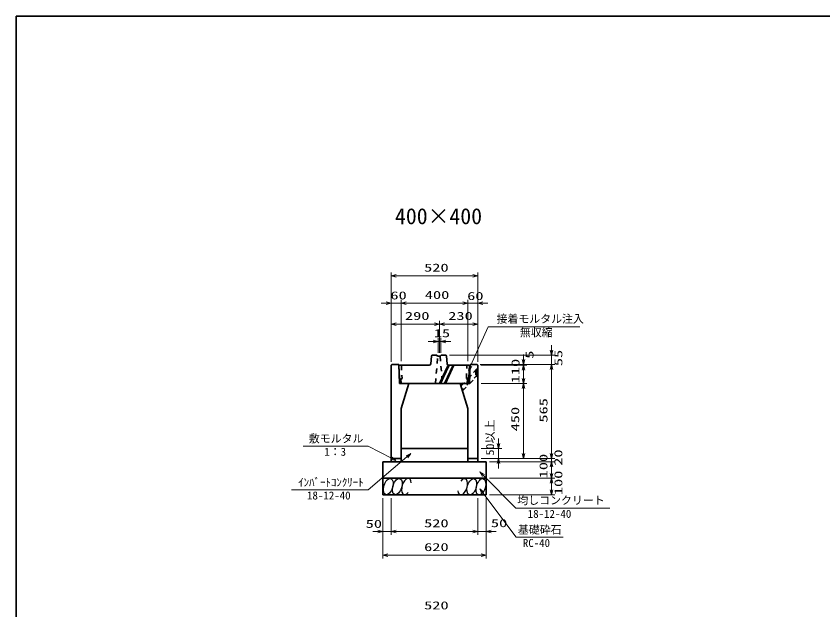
# Model space of a CAD drawing. Units: millimetres on the paper. Extents: x 15 to 1219, y 10 to 859.
# Drawn here: x 15.1 to 257.6, y 680.2 to 858.6 of the extents above; entities that cross this region are included whole.
import ezdxf
from ezdxf.enums import TextEntityAlignment as Align

# ---------------------------------------------------------------- set-up
doc = ezdxf.new("R2010")
doc.units = ezdxf.units.MM
doc.linetypes.add('USER1', pattern=[3, 1.5, -1.5])
for name, color, linetype, lineweight in [('D-STR-DIM（寸法）', 7, 'Continuous', 13), ('D-STR-HTXT(均しCON-旗)', 7, 'Continuous', 13), ('D-STR-HTXT(基礎砕石-旗)', 7, 'Continuous', 13), ('D-STR-HTXT（旗上げ）', 7, 'Continuous', 13), ('D-STR-STRF(グリ)', 7, 'Continuous', 25), ('D-STR（構造物）', 1, 'Continuous', 35)]:
    doc.layers.add(name, color=color, linetype=linetype, lineweight=lineweight)
doc.layers.add('D-STR-TXT(文字)', color=7, linetype='Continuous')
doc.styles.add('ＭＳ ゴシック', font='')
doc.styles.get('ＭＳ ゴシック').set_extended_font_data('MS Gothic')

# ---------------------------------------------------------------- blocks, each defined once
blk = doc.blocks.new('_Open30')
at = {"color": 7, "linetype": 'Continuous', "lineweight": 13}
for p, q in [((-1, 0.2679), (0, 0)), ((0, 0), (-1, -0.2679)), ((0, 0), (-1, 0))]:
    blk.add_line(p, q, dxfattribs=at)

msp = doc.modelspace()

# ---------------------------------------------------------------- linework, layer by layer
at = {"layer": 'D-STR-DIM（寸法）'}
for p, q in [((127.885, 773.341), (127.885, 781.549)), ((153.885, 773.341), (153.885, 781.549)), ((129.385, 780.549), (152.385, 780.549)), ((126.385, 772.341), (124.885, 772.341)), ((127.885, 754.688), (127.885, 773.341)), ((127.885, 772.341), (130.885, 772.341)), ((130.885, 754.878), (130.885, 773.341)), ((130.885, 754.878), (130.885, 773.341)), ((132.385, 772.341), (133.885, 772.341)), ((132.385, 772.341), (149.385, 772.341)), ((149.385, 772.341), (147.885, 772.341)), ((150.885, 754.878), (150.885, 773.341)), ((150.885, 754.878), (150.885, 773.341)), ((150.885, 772.341), (153.885, 772.341)), ((153.885, 754.685), (153.885, 773.341)), ((155.385, 772.341), (156.885, 772.341)), ((127.885, 754.688), (127.885, 767.034)), ((142.379, 757.419), (142.379, 767.034)), ((142.379, 757.419), (142.379, 767.034)), ((153.885, 754.688), (153.885, 767.034)), ((129.385, 766.034), (140.879, 766.034)), ((143.879, 766.034), (152.385, 766.034)), ((141.985, 757.419), (141.985, 761.833)), ((142.773, 757.419), (142.773, 761.833)), ((140.485, 760.833), (138.985, 760.833)), ((141.985, 760.833), (142.773, 760.833)), ((144.273, 760.833), (145.773, 760.833)), ((176.087, 758.2), (176.087, 759.7)), ((145.384, 756.7), (177.087, 756.7)), ((167.589, 755.433), (167.589, 756.933)), ((176.087, 753.933), (176.087, 756.7)), ((154.635, 753.933), (168.589, 753.933)), ((154.635, 753.933), (177.087, 753.933)), ((154.83, 753.69), (168.589, 753.69)), ((154.883, 753.69), (168.589, 753.69)), ((155.635, 753.933), (177.087, 753.933)), ((167.589, 753.69), (167.589, 753.933)), ((167.589, 749.685), (167.589, 752.19)), ((167.589, 752.19), (167.589, 750.69)), ((176.087, 727.185), (176.087, 752.433)), ((176.087, 752.433), (176.087, 750.933)), ((154.885, 748.185), (168.589, 748.185)), ((154.885, 748.185), (168.589, 748.185)), ((167.589, 727.185), (167.589, 746.685)), ((160.074, 730.185), (160.074, 731.685)), ((154.885, 728.685), (161.074, 728.685)), ((160.074, 725.685), (160.074, 728.685)), ((176.087, 727.185), (176.087, 728.685)), ((154.885, 725.685), (177.087, 725.685)), ((154.885, 725.685), (168.589, 725.685)), ((154.885, 725.685), (177.087, 725.685)), ((154.885, 725.685), (161.074, 725.685)), ((176.087, 724.685), (176.087, 725.685)), ((157.385, 724.685), (177.087, 724.685)), ((157.385, 724.685), (177.087, 724.685)), ((160.074, 724.185), (160.074, 722.685)), ((176.087, 721.185), (176.087, 723.185)), ((176.087, 723.185), (176.087, 721.685)), ((157.385, 719.685), (177.087, 719.685)), ((157.385, 719.685), (177.087, 719.685)), ((176.087, 716.185), (176.087, 718.185)), ((125.385, 713.685), (125.385, 702.718)), ((127.885, 713.685), (127.885, 702.718)), ((127.885, 713.685), (127.885, 702.718)), ((153.885, 713.685), (153.885, 702.718)), ((156.385, 713.685), (156.385, 702.718)), ((157.385, 714.685), (177.087, 714.685)), ((125.385, 712.685), (125.385, 695.561)), ((153.885, 712.685), (153.885, 702.718)), ((156.385, 712.685), (156.385, 695.561)), ((123.885, 703.718), (122.385, 703.718)), ((125.385, 703.718), (127.885, 703.718)), ((129.385, 703.718), (152.385, 703.718)), ((129.385, 703.718), (130.885, 703.718)), ((152.385, 703.718), (150.885, 703.718)), ((153.885, 703.718), (156.385, 703.718)), ((157.885, 703.718), (159.385, 703.718)), ((126.885, 696.561), (154.885, 696.561))]:
    msp.add_line(p, q, dxfattribs=at)
at = {"layer": 'D-STR-HTXT(均しCON-旗)'}
for points in [[(101.446, 729.389), (120.926, 729.389), (127.969, 725.734)], [(97.892, 716.254), (120.926, 716.254), (132.583, 726.165)], [(193.532, 710.738), (165.325, 710.738), (155.602, 720.554)]]:
    msp.add_lwpolyline(points, dxfattribs=at)
at = {"layer": 'D-STR-HTXT(基礎砕石-旗)'}
msp.add_lwpolyline([(179.506, 701.988), (165.402, 701.988), (155.399, 715.314)], dxfattribs=at)
at = {"layer": 'D-STR-HTXT（旗上げ）'}
msp.add_lwpolyline([(184.606, 765.177), (156.985, 765.177), (151.718, 753.46)], dxfattribs=at)
at = {"layer": 'D-STR-STRF(グリ)'}
for centre, major_axis in [((126.979, 717.209), (0.79, 2.421)), ((129.701, 717.209), (0.79, 2.421)), ((152.089, 717.128), (-0.771, -2.427)), ((154.81, 717.149), (-0.771, -2.427))]:
    msp.add_ellipse(centre, major_axis=major_axis, ratio=0.5139, dxfattribs=at)
for centre, major_axis in [((132.441, 717.209), (0.79, 2.421)), ((149.348, 717.106), (-0.771, -2.427))]:
    msp.add_ellipse(centre, major_axis=major_axis, ratio=0.5139, start_param=5.3575563, end_param=10.3750652, dxfattribs=at)
at = {"layer": 'D-STR（構造物）', "color": 2}
for q in [(1218.692, 858.596), (15.125, 15.346)]:
    msp.add_line((15.125, 858.596), q, dxfattribs=at)
at = {"layer": 'D-STR（構造物）'}
for p, q in [((140.246, 756.679), (141.584, 756.652)), ((141.584, 756.652), (141.815, 756.398)), ((142.603, 756.398), (142.834, 756.652)), ((144.183, 756.679), (142.834, 756.652)), ((139.749, 754.098), (139.941, 756.404)), ((141.815, 756.398), (142.603, 756.398)), ((141.815, 756.398), (142.603, 756.398)), ((144.68, 754.098), (144.488, 756.404)), ((128.135, 753.933), (127.885, 753.688)), ((127.885, 753.688), (127.885, 725.685)), ((130.135, 753.893), (128.135, 753.933)), ((130.385, 748.185), (130.135, 753.893)), ((130.193, 753.535), (130.336, 753.685)), ((130.436, 748.185), (130.193, 753.535)), ((139.3, 753.685), (130.336, 753.685)), ((144.964, 753.685), (142.4, 748.185)), ((142.672, 748.185), (145.237, 753.685)), ((143.909, 748.185), (146.474, 753.685)), ((146.723, 753.685), (144.158, 748.185)), ((145.128, 753.685), (151.236, 753.685)), ((151.379, 753.535), (151.135, 748.185)), ((151.236, 753.685), (151.379, 753.535)), ((151.385, 748.185), (151.635, 753.893)), ((151.635, 753.893), (153.635, 753.933)), ((153.635, 753.933), (153.885, 753.688)), ((153.885, 753.685), (153.885, 725.685)), ((151.385, 748.185), (130.385, 748.185)), ((130.435, 748.185), (151.335, 748.185)), ((151.135, 748.185), (130.436, 748.185)), ((130.885, 740.685), (133.135, 748.185)), ((150.885, 740.685), (148.635, 748.185)), ((130.885, 740.685), (130.885, 725.685)), ((150.885, 740.685), (150.885, 725.685)), ((130.885, 728.685), (150.885, 728.685)), ((127.885, 725.685), (130.885, 725.685)), ((127.885, 725.685), (127.885, 724.685)), ((130.885, 725.685), (130.885, 724.685)), ((153.885, 725.685), (150.885, 725.685)), ((150.885, 725.685), (150.885, 724.685)), ((153.885, 725.685), (153.885, 724.685)), ((125.385, 724.685), (156.385, 724.685)), ((125.385, 724.685), (125.385, 714.685)), ((156.385, 724.685), (156.385, 714.685)), ((125.385, 719.685), (156.385, 719.685)), ((125.385, 714.685), (156.385, 714.685))]:
    msp.add_line(p, q, dxfattribs=at)
at = {"layer": 'D-STR（構造物）', "linetype": 'USER1'}
for p, q in [((141.193, 748.185), (141.815, 756.398)), ((142.603, 756.398), (143.224, 748.185)), ((130.944, 753.685), (131.112, 749.675)), ((153.635, 752.591), (148.772, 747.728)), ((148.852, 747.459), (153.81, 752.416)), ((150.459, 749.675), (150.629, 753.687)), ((153.31, 750.83), (153.31, 751.916)), ((153.81, 752.416), (153.562, 752.663)), ((153.81, 750.486), (153.81, 752.416)), ((130.77, 749.536), (130.37, 749.647)), ((131.112, 749.675), (130.77, 749.536)), ((130.831, 748.185), (130.77, 749.536)), ((153.81, 750.83), (149.218, 746.239)), ((149.292, 745.994), (153.81, 750.511)), ((150.801, 749.536), (150.459, 749.675)), ((150.74, 748.186), (150.801, 749.536)), ((151.201, 749.647), (150.801, 749.536)), ((153.81, 750.83), (153.31, 750.83)), ((153.562, 750.238), (153.81, 750.486))]:
    msp.add_line(p, q, dxfattribs=at)
at = {"layer": 'D-STR（構造物）'}
for centre, radius, start, end in [((140.24, 756.379), 0.3, 88.85387, 175.23651), ((144.189, 756.379), 0.3, 4.76373, 91.1481), ((139.3, 754.135), 0.45, 270, 355.23651), ((145.128, 754.135), 0.45, 184.76373, 269.99995)]:
    msp.add_arc(centre, radius, start, end, dxfattribs=at)

# ---------------------------------------------------------------- block references
at = {"layer": 'D-STR-DIM（寸法）', "xscale": 1.5, "yscale": 1.5}
for p, rotation in [((127.885, 780.549), 180), ((130.885, 772.341), 180), ((130.885, 772.341), 180), ((153.885, 772.341), 180), ((127.885, 766.034), 180), ((142.379, 766.034), 180), ((142.773, 760.833), 180), ((176.087, 756.7), 270), ((167.589, 753.933), 270), ((167.589, 753.69), 90), ((167.589, 753.69), 90), ((176.087, 753.933), 90), ((176.087, 753.933), 90), ((167.589, 748.185), 270), ((167.589, 748.185), 90), ((160.074, 728.685), 270), ((160.074, 725.685), 90), ((167.589, 725.685), 270), ((176.087, 725.685), 270), ((176.087, 725.685), 270), ((176.087, 724.685), 90), ((176.087, 724.685), 90), ((176.087, 719.685), 270), ((176.087, 719.685), 90), ((176.087, 714.685), 270), ((127.885, 703.718), 180), ((127.885, 703.718), 180), ((156.385, 703.718), 180), ((125.385, 696.561), 180)]:
    msp.add_blockref('_Open30', p, dxfattribs=dict(at, rotation=rotation))
for p in [(153.885, 780.549), (127.885, 772.341), (150.885, 772.341), (150.885, 772.341), (142.379, 766.034), (153.885, 766.034), (141.985, 760.833), (125.385, 703.718), (153.885, 703.718), (153.885, 703.718), (156.385, 696.561)]:
    msp.add_blockref('_Open30', p, dxfattribs=at)
at = {"layer": 'D-STR-HTXT(均しCON-旗)', "xscale": 1.5, "yscale": 1.5}
for p, rotation in [((129.301, 725.043), 332.57325), ((133.726, 727.137), 40.37163), ((154.546, 721.62), 134.72505)]:
    msp.add_blockref('_Open30', p, dxfattribs=dict(at, rotation=rotation))
at = {"layer": 'D-STR-HTXT(基礎砕石-旗)', "xscale": 1.5, "yscale": 1.5, "rotation": 126.89552}
msp.add_blockref('_Open30', (154.498, 716.514), dxfattribs=at)
at = {"layer": 'D-STR-HTXT（旗上げ）', "xscale": 1.5, "yscale": 1.5, "rotation": 245.79582}
msp.add_blockref('_Open30', (151.103, 752.092), dxfattribs=at)

# ---------------------------------------------------------------- texts
at = {"layer": 'D-STR-DIM（寸法）', "style": 'ＭＳ ゴシック', "width": 1.5}
for s, p in [('520', (137.76, 781.087)), ('400', (137.968, 772.878)), ('60', (127.62, 772.735)), ('60', (150.704, 772.564)), ('290', (132.007, 766.571)), ('230', (145.007, 766.571)), ('15', (140.666, 761.371)), ('50', (120.187, 704.085)), ('520', (137.76, 704.255)), ('50', (157.836, 704.293)), ('620', (137.76, 697.098)), ('520', (137.76, 679.579))]:
    msp.add_text(s, height=2.405, dxfattribs=at).set_placement(p, align=Align.BOTTOM_LEFT)
at = {"layer": 'D-STR-DIM（寸法）', "style": 'ＭＳ ゴシック'}
for s, width, p in [('5', 1.5, (171.353, 755.62)), ('55', 1.5, (180.027, 753.411)), ('110', 1.5, (167.146, 748.243)), ('565', 1.5, (175.55, 736.429)), ('450', 1.5, (167.052, 733.81)), ('50以上', 1.1, (159.492, 726.548)), ('20', 1.5, (180.002, 723.467)), ('100', 1.5, (175.55, 719.685)), ('100', 1.5, (180.022, 714.63))]:
    msp.add_text(s, height=2.405, rotation=90, dxfattribs=dict(at, width=width)).set_placement(p, align=Align.BOTTOM_LEFT)
at = {"layer": 'D-STR-HTXT(均しCON-旗)', "style": 'ＭＳ ゴシック'}
for s, p in [('敷モルタル', (103.095, 729.71)), ('1：3', (107.741, 725.738)), ('ｲﾝﾊﾞｰﾄｺﾝｸﾘｰﾄ', (99.895, 716.538)), ('18-12-40', (102.562, 712.604)), ('均しコンクリート', (165.772, 711.148)), ('18-12-40', (168.906, 707.087))]:
    msp.add_text(s, height=2.405, dxfattribs=at).set_placement(p, align=Align.BOTTOM_LEFT)
at = {"layer": 'D-STR-HTXT(基礎砕石-旗)', "style": 'ＭＳ ゴシック'}
for s, p in [('基礎砕石', (165.938, 702.322)), ('RC-40', (167.426, 698.337))]:
    msp.add_text(s, height=2.405, dxfattribs=at).set_placement(p, align=Align.BOTTOM_LEFT)
at = {"layer": 'D-STR-HTXT（旗上げ）', "style": 'ＭＳ ゴシック'}
for s, p in [('接着モルタル注入', (159.523, 765.68)), ('無収縮', (166.526, 761.603))]:
    msp.add_text(s, height=2.405, dxfattribs=at).set_placement(p, align=Align.BOTTOM_LEFT)
at = {"layer": 'D-STR-TXT(文字)', "style": 'ＭＳ ゴシック'}
msp.add_text('400×400', height=4.811, dxfattribs=at).set_placement((128.993, 794.622), align=Align.BOTTOM_LEFT)

doc.saveas('drawing.dxf')
